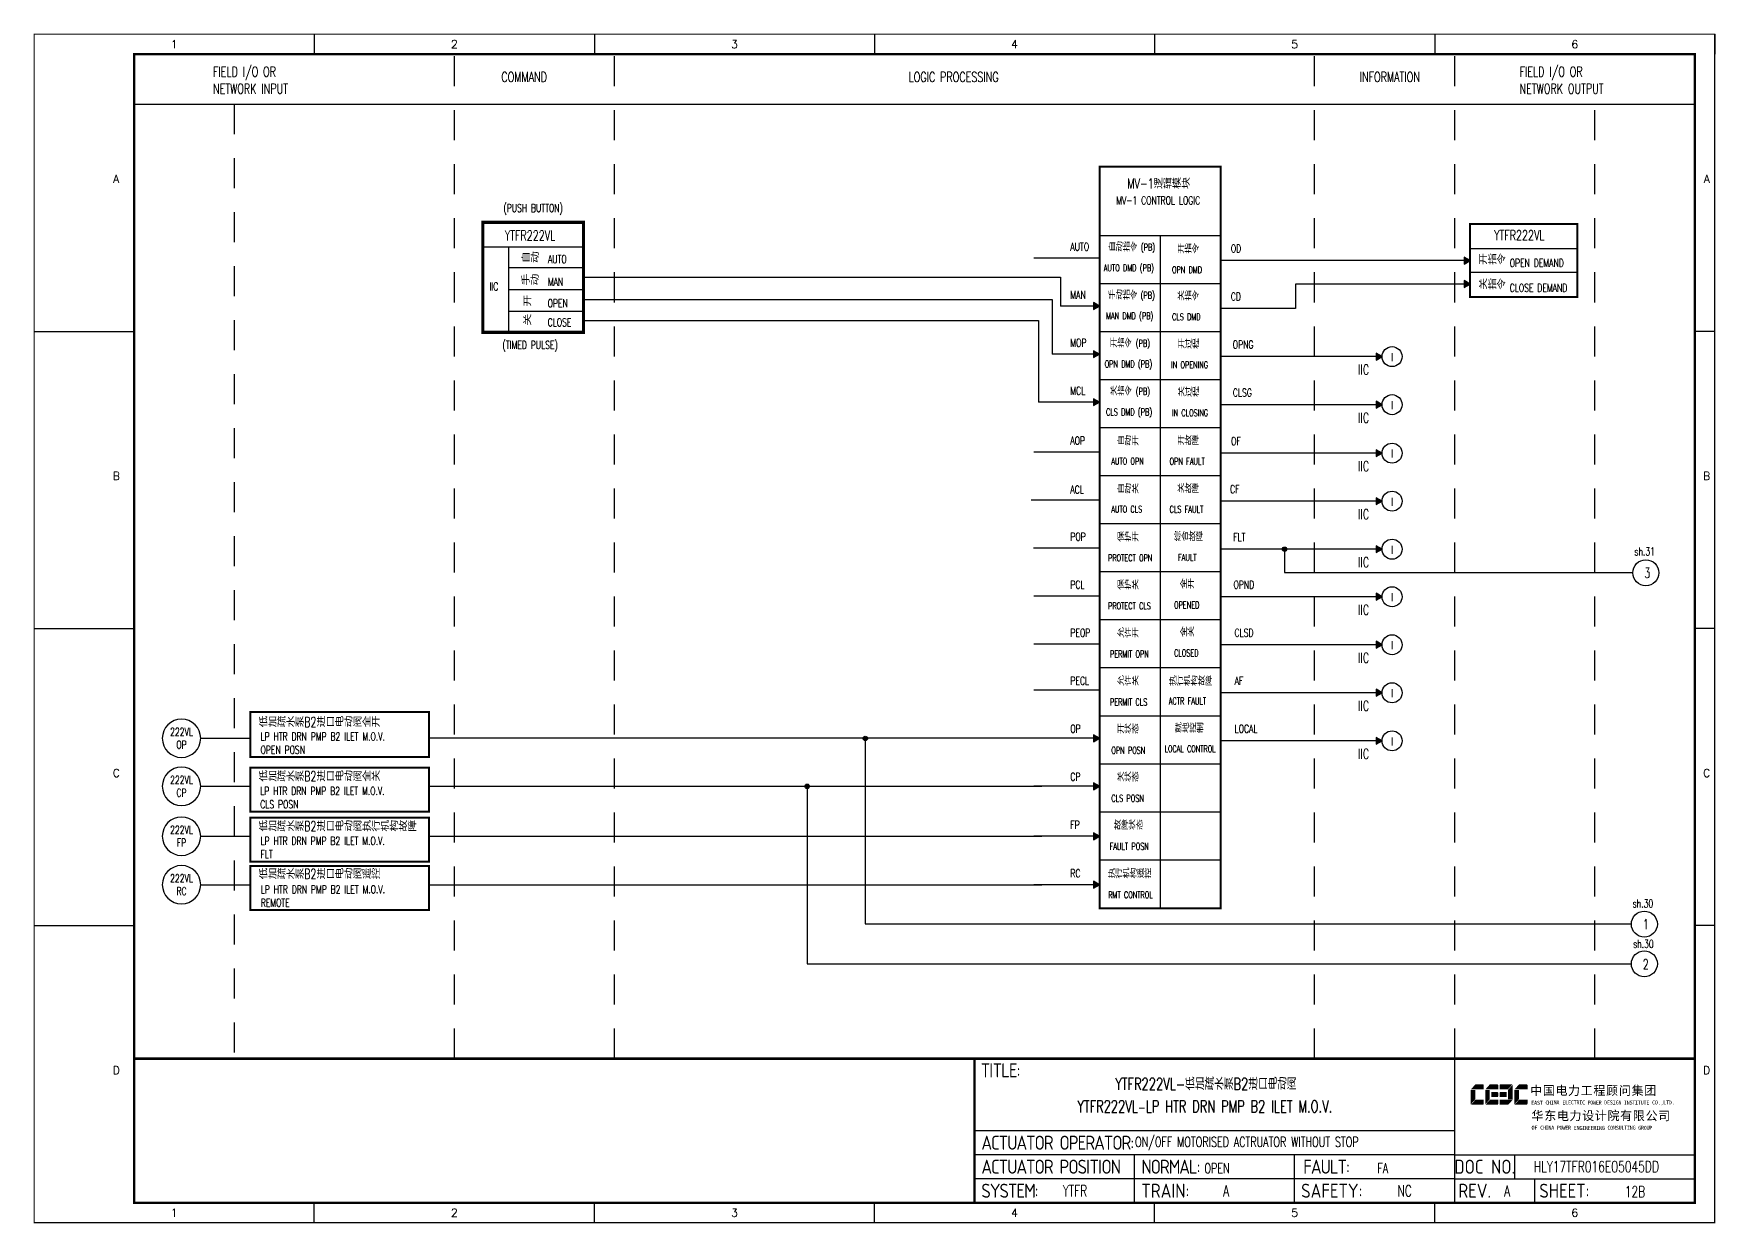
# Model space of a CAD drawing. Header units: millimetres. Extents: x 5560 to 16471, y 4607 to 8234.
# Drawn here: x 10262.2 to 10682.5, y 7155.6 to 7452.9 of the extents above; entities that cross this region are included whole.
import ezdxf
from ezdxf.enums import TextEntityAlignment as Align

# ---------------------------------------------------------------- set-up
doc = ezdxf.new("R2010")
doc.units = ezdxf.units.MM
doc.linetypes.add('DASHED', pattern=[0.75, 0.5, -0.25])
doc.linetypes.add('JIS_02_0.7', pattern=[1.35, 0.75, -0.6])
for name, color, linetype in [('INSTRUMENT', 4, 'Continuous'), ('MLINE', 6, 'Continuous'), ('TITLE', 1, 'Continuous'), ('TK', 7, 'Continuous'), ('图框_外框线', 7, 'Continuous'), ('图框_标题栏文字', 6, 'Continuous')]:
    doc.layers.add(name, color=color, linetype=linetype)
doc.styles.add('ecepdi', font='simhei.ttf', dxfattribs={"width": 0.9})
doc.styles.get("Standard").update_dxf_attribs({"font": 'romans.shx', "width": 0.7, "bigfont": '@0hztxta.shx'})
doc.styles.add('工程字', font='gbenor.shx', dxfattribs={"bigfont": 'gbcbig.shx'})

# ---------------------------------------------------------------- blocks, each defined once
blk = doc.blocks.new('INS00')
at = {"layer": 'INSTRUMENT', "color": 0}
blk.add_lwpolyline([(6, 0, 1), (-6, 0, 1)], format="xyb", close=True, dxfattribs=at)
at = {"layer": 'INSTRUMENT', "flags": 1}
for tag, p in [('INSNAM', (0, 9)), ('INSDGN', (0, -9)), ('INSSUP', (0, -15)), ('INSTYP', (0, -12)), ('INSMAN', (0, -18)), ('INSREM', (0, -21))]:
    blk.add_attdef(tag, text='', height=3, dxfattribs=at).set_placement(p, align=Align.TOP_CENTER)
at = {"layer": 'INSTRUMENT', "width": 0.7}
for tag, p in [('INSHH', (6, 3.5)), ('INSL', (6, -3)), ('INSLL', (6, -6))]:
    blk.add_attdef(tag, p, '', height=2.5, dxfattribs=at)
for tag, p in [('INSIDE', (0, 2)), ('INSSYS', (0, -2))]:
    blk.add_attdef(tag, text='', height=2.5, dxfattribs=at).set_placement(p, align=Align.MIDDLE)
at = {"layer": 'INSTRUMENT', "linetype": 'DASHED', "width": 0.7}
blk.add_attdef('INSH', (6, 0.5), '', height=2.5, dxfattribs=at)
blk = doc.blocks.new('A$C1E0003F3')
h = blk.add_hatch(color=152)
edge = h.paths.add_edge_path()
edge.add_ellipse((5.15, 4.41), major_axis=(0, 0.211), ratio=0.769231, start_angle=-90, end_angle=0)
edge.add_line((5.15, 4.62), (3.22, 4.62))
edge.add_line((3.22, 4.62), (2.09, 3.35))
edge.add_line((2.09, 3.35), (5.32, 3.35))
edge.add_line((5.32, 3.35), (5.32, 4.41))
h.paths.add_polyline_path([(3.22, 3.23), (2.09, 3.23), (2.09, -0.36), (3.22, 0.91)])
edge = h.paths.add_edge_path()
edge.add_line((5.32, 0.81), (3.27, 0.81))
edge.add_line((3.27, 0.81), (2.13, -0.46))
edge.add_line((2.13, -0.46), (5.15, -0.46))
edge.add_ellipse((5.15, -0.25), major_axis=(0, 0.211), ratio=0.769231, start_angle=180, end_angle=270)
edge.add_line((5.32, -0.25), (5.32, 0.81))
h = blk.add_hatch(color=152)
edge = h.paths.add_edge_path()
edge.add_ellipse((8.78, 4.41), major_axis=(0, 0.211), ratio=0.769231, start_angle=-90, end_angle=0)
edge.add_line((8.78, 4.62), (6.84, 4.62))
edge.add_line((6.84, 4.62), (5.71, 3.35))
edge.add_line((5.71, 3.35), (8.94, 3.35))
edge.add_line((8.94, 3.35), (8.94, 4.41))
h.paths.add_polyline_path([(6.84, 3.23), (5.71, 3.23), (5.71, -0.36), (6.84, 0.91)])
edge = h.paths.add_edge_path()
edge.add_ellipse((8.78, 2.49), major_axis=(0, 0.211), ratio=0.769231, start_angle=-90, end_angle=0)
edge.add_line((8.78, 2.7), (7.22, 2.7))
edge.add_line((7.22, 2.7), (7.22, 1.44))
edge.add_line((7.22, 1.44), (8.78, 1.44))
edge.add_ellipse((8.78, 1.65), major_axis=(0, 0.211), ratio=0.769231, start_angle=180, end_angle=270)
edge.add_line((8.94, 1.65), (8.94, 2.49))
edge = h.paths.add_edge_path()
edge.add_line((8.94, 0.81), (6.89, 0.81))
edge.add_line((6.89, 0.81), (5.75, -0.46))
edge.add_line((5.75, -0.46), (8.78, -0.46))
edge.add_ellipse((8.78, -0.25), major_axis=(0, 0.211), ratio=0.769231, start_angle=180, end_angle=270)
edge.add_line((8.94, -0.25), (8.94, 0.81))
h = blk.add_hatch(color=1)
edge = h.paths.add_edge_path()
edge.add_line((12.48, 4.62), (9.46, 4.62))
edge.add_ellipse((9.46, 4.41), major_axis=(0, 0.211), ratio=0.769231, start_angle=0, end_angle=90)
edge.add_line((9.3, 4.41), (9.3, 3.35))
edge.add_line((9.3, 3.35), (11.35, 3.35))
edge.add_line((11.35, 3.35), (12.48, 4.62))
h.paths.add_polyline_path([(12.57, 4.56), (11.38, 3.23), (11.38, 0.93), (12.57, 0.93)])
edge = h.paths.add_edge_path()
edge.add_line((11.03, 2.7), (9.46, 2.7))
edge.add_ellipse((9.46, 2.49), major_axis=(0, 0.211), ratio=0.769231, start_angle=0, end_angle=90)
edge.add_line((9.3, 2.49), (9.3, 1.65))
edge.add_ellipse((9.46, 1.65), major_axis=(0, 0.211), ratio=0.769231, start_angle=90, end_angle=180)
edge.add_line((9.46, 1.44), (11.03, 1.44))
edge.add_line((11.03, 1.44), (11.03, 2.7))
h = blk.add_hatch(color=152)
edge = h.paths.add_edge_path()
edge.add_ellipse((16.11, 4.41), major_axis=(0, 0.211), ratio=0.769231, start_angle=-90, end_angle=0)
edge.add_line((16.11, 4.62), (14.14, 4.62))
edge.add_line((14.14, 4.62), (13, 3.35))
edge.add_line((13, 3.35), (16.27, 3.35))
edge.add_line((16.27, 3.35), (16.27, 4.41))
h.paths.add_polyline_path([(14.14, 3.23), (13, 3.23), (13, -0.36), (14.14, 0.91)])
edge = h.paths.add_edge_path()
edge.add_line((16.27, 0.81), (14.18, 0.81))
edge.add_line((14.18, 0.81), (13.04, -0.46))
edge.add_line((13.04, -0.46), (16.03, -0.46))
edge.add_ellipse((16.03, -0.15), major_axis=(0, 0.316), ratio=0.769231, start_angle=180, end_angle=270)
edge.add_line((16.27, -0.15), (16.27, 0.81))
h = blk.add_hatch(color=1)
edge = h.paths.add_edge_path()
edge.add_line((12.58, 0.79), (9.3, 0.79))
edge.add_line((9.3, 0.79), (9.3, -0.27))
edge.add_ellipse((9.46, -0.27), major_axis=(0, 0.211), ratio=0.769231, start_angle=90, end_angle=180)
edge.add_line((9.46, -0.48), (11.43, -0.48))
edge.add_line((11.43, -0.48), (12.58, 0.79))
at = {"layer": 'TITLE', "color": 7, "style": 'ecepdi'}
for s, p in [('中', (16.92, 1.94)), ('国', (20.09, 2)), ('电', (23.25, 1.99)), ('力', (26.39, 1.96)), ('程', (32.71, 1.98)), ('顾', (35.9, 1.98)), ('问', (39.09, 1.94)), ('集', (42.26, 1.98)), ('团', (45.42, 2.01)), ('工', (29.53, 1.95)), ('华', (17.24, -4.31)), ('东', (20.45, -4.29)), ('电', (23.62, -4.35)), ('力', (26.75, -4.32)), ('设', (29.92, -4.3)), ('计', (33.05, -4.31)), ('院', (36.26, -4.29)), ('有', (39.41, -4.29)), ('限', (42.57, -4.32)), ('公', (45.78, -4.38)), ('司', (48.91, -4.35))]:
    blk.add_text(s, height=2.2, dxfattribs=at).set_placement(p)
at = {"layer": 'TITLE', "color": 7, "style": 'ecepdi', "width": 0.975}
for s, p in [('E', (17.58, 0.02)), ('A', (18.29, 0.03)), ('S', (19, 0.03)), ('T', (19.7, 0.03)), ('C', (21.1, 0.09)), ('H', (21.77, 0.09)), ('I', (22.46, 0.09)), ('N', (23.17, 0.1)), ('A', (23.86, 0.1)), ('E', (25.35, 0.09)), ('L', (26.05, 0.11)), ('E', (26.76, 0.1)), ('C', (27.46, 0.12)), ('T', (28.18, 0.11)), ('R', (28.87, 0.1)), ('I', (29.57, 0.11)), ('C', (30.28, 0.1)), ('P', (31.64, 0.09)), ('O', (32.32, 0.08)), ('W', (33.03, 0.08)), ('E', (33.72, 0.08)), ('R', (34.42, 0.09)), ('D', (35.81, 0.1)), ('E', (36.52, 0.1)), ('S', (37.2, 0.1)), ('I', (37.91, 0.09)), ('G', (38.68, 0.11)), ('N', (39.38, 0.09)), ('I', (40.72, 0.07)), ('N', (41.43, 0.08)), ('S', (42.14, 0.08)), ('T', (42.83, 0.08)), ('I', (43.52, 0.09)), ('T', (44.22, 0.07)), ('U', (44.93, 0.07)), ('T', (45.63, 0.08)), ('E', (46.34, 0.09)), ('C', (47.76, 0.11)), ('O', (48.48, 0.1)), ('L', (50.56, 0.1)), ('T', (51.27, 0.1)), ('D', (51.96, 0.1)), ('.', (49.23, 0.1)), (',', (49.87, 0.1)), ('.', (52.72, 0.11)), ('O', (17.67, -6.18)), ('OF', (18.01, -6.2)), ('F', (18.37, -6.2)), ('C', (19.8, -6.19)), ('H', (20.47, -6.19)), ('I', (21.15, -6.19)), ('N', (21.87, -6.18)), ('A', (22.56, -6.18)), ('P', (23.98, -6.2)), ('O', (24.66, -6.21)), ('W', (25.36, -6.21)), ('E', (26.06, -6.21)), ('R', (26.75, -6.2)), ('E', (28.19, -6.24)), ('N', (28.91, -6.27)), ('G', (29.62, -6.26)), ('I', (30.32, -6.27)), ('N', (31.02, -6.27)), ('E', (31.7, -6.28)), ('E', (32.41, -6.27)), ('R', (33.1, -6.24)), ('I', (33.81, -6.24)), ('N', (34.51, -6.26)), ('G', (35.2, -6.24)), ('C', (36.61, -6.19)), ('O', (37.3, -6.21)), ('N', (38, -6.2)), ('S', (38.71, -6.21)), ('U', (39.41, -6.18)), ('L', (40.11, -6.18)), ('T', (40.81, -6.19)), ('I', (41.51, -6.21)), ('N', (42.2, -6.21)), ('G', (42.91, -6.17)), ('G', (44.29, -6.2)), ('R', (45, -6.21)), ('O', (45.69, -6.22)), ('U', (46.39, -6.2)), ('P', (47.1, -6.23))]:
    blk.add_text(s, height=1, dxfattribs=at).set_placement(p, align=Align.MIDDLE_CENTER)
blk = doc.blocks.new('A$C57484896')
for p, q in [((70, 297), (70, 292)), ((140, 297), (140, 292)), ((210, 297), (210, 292)), ((280, 297), (280, 292)), ((350, 297), (350, 292)), ((420, 297), (420, 292)), ((0, 222.75), (25, 222.75)), ((420, 222.75), (415, 222.75)), ((0, 148.5), (25, 148.5)), ((420, 148.5), (415, 148.5)), ((0, 74.25), (25, 74.25)), ((420, 74.25), (415, 74.25)), ((70, 0), (70, 5)), ((140, 0), (140, 5)), ((210, 0), (210, 5)), ((280, 0), (280, 5)), ((350, 0), (350, 5))]:
    blk.add_line(p, q)
at = {"layer": 'MLINE', "linetype": 'JIS_02_0.7', "ltscale": 10}
for p, q in [((105, 41), (105, 292)), ((145, 41), (145, 292)), ((320, 41), (320, 292)), ((355, 41), (355, 292)), ((50, 279.56), (50, 41)), ((390, 41), (390, 279.56))]:
    blk.add_line(p, q, dxfattribs=at)
at = {"layer": 'MLINE'}
blk.add_line((25, 279.56), (415, 279.56), dxfattribs=at)
at = {"layer": '图框_外框线'}
for p, q in [((355, 5), (355, 41)), ((355, 23), (235, 23)), ((355, 17), (235, 17)), ((275, 11), (275, 17)), ((315, 11), (315, 17)), ((355, 17), (415, 17)), ((370, 11), (370, 17)), ((355, 11), (235, 11)), ((355, 11), (235, 11)), ((275, 5), (275, 11)), ((315, 5), (315, 11)), ((355, 11), (415, 11)), ((375, 5), (375, 11))]:
    blk.add_line(p, q, dxfattribs=at)
for points, const_width in [([(0, 0), (420, 0), (420, 297), (0, 297)], 0.3), ([(25, 5), (415, 5), (415, 292), (25, 292)], 0.6)]:
    blk.add_lwpolyline(points, close=True, dxfattribs=dict(at, const_width=const_width))
at = {"layer": '图框_外框线', "const_width": 0.6}
blk.add_lwpolyline([(235, 41), (25, 41)], dxfattribs=at)
at = {"layer": '图框_外框线'}
blk.add_lwpolyline([(415, 41, 0.6, 0.6, 0), (235, 41, 0.6, 0.6, 0), (235, 5, 0, 0, 0)], format="xyseb", dxfattribs=at)
blk.add_blockref('A$C1E0003F3', (356.94, 29.95))
at = {"layer": 'MLINE', "char_height": 2.5, "width": 31.8959, "attachment_point": 1}
for s, insert in [('FIELD I/O OR', (44.67, 288.89)), ('COMMAND', (116.74, 287.58)), ('LOGIC PROCESSING', (218.52, 287.58)), ('INFORMATION', (331.25, 287.58)), ('FIELD I/O OR', (371.22, 288.89)), ('NETWORK INPUT', (44.67, 284.64)), ('NETWORK OUTPUT', (371.22, 284.64))]:
    blk.add_mtext(s, dxfattribs=dict(at, insert=insert))
at = {"layer": 'TK', "color": 3}
for s, p in [('1', (35, 294.5)), ('2', (105, 294.5)), ('3', (175, 294.5)), ('4', (245, 294.5)), ('5', (315, 294.5)), ('6', (385, 294.5)), ('1', (35, 2.5)), ('2', (105, 2.5)), ('3', (175, 2.5)), ('4', (245, 2.5)), ('5', (315, 2.5)), ('6', (385, 2.5))]:
    blk.add_text(s, height=2, dxfattribs=at).set_placement(p, align=Align.MIDDLE)
for s, p in [('A', (20.5, 259.88)), ('A', (418, 259.88)), ('B', (20.5, 185.62)), ('B', (418, 185.62)), ('C', (20.5, 111.38)), ('C', (418, 111.38)), ('D', (20.5, 37.12)), ('D', (418, 37.12))]:
    blk.add_text(s, height=2, dxfattribs=at).set_placement(p, align=Align.CENTER)
at = {"layer": '图框_标题栏文字', "char_height": 3.5, "style": '工程字'}
for s, insert, width, attachment_point in [('{\\T0.9; TITLE:}', (234.86, 38.09), 14.2249, 4), ('{\\T0.9; ACTUATOR OPERATOR:}', (235, 20), 40, 4), ('{\\T0.9; ACTUATOR POSITION}', (235, 14), 45, 4), ('{\\T0.9; NORMAL:}', (275, 14), 18.2557, 4), ('{\\T0.9; FAULT:}', (315.44, 14), 15, 4), ('DOC NO.', (362.5, 14), 15, 5), ('{\\T0.9; SYSTEM:}', (235, 8), 17.9526, 4), ('{\\T0.9; }TRAIN: ', (275, 8), 17.6638, 4), ('SAFETY:', (324.3, 8), 22.3993, 5), ('REV.', (360, 8), 10, 5), ('SHEET:', (382.42, 8), 20, 5)]:
    blk.add_mtext(s, dxfattribs=dict(at, insert=insert, width=width, attachment_point=attachment_point))

msp = doc.modelspace()

# ---------------------------------------------------------------- hatches: boundary and pattern name
for points in [[(10621.16, 7396.17), (10619.66, 7397.04), (10619.66, 7395.31)], [(10621.16, 7390.3), (10619.66, 7391.16), (10619.66, 7389.43)], [(10528.56, 7384.8), (10527.06, 7385.66), (10527.06, 7383.93)], [(10528.56, 7372.8), (10527.06, 7373.66), (10527.06, 7371.93)], [(10599.16, 7372.17), (10597.66, 7373.04), (10597.66, 7371.31)], [(10528.56, 7360.8), (10527.06, 7361.66), (10527.06, 7359.93)], [(10599.16, 7360.17), (10597.66, 7361.04), (10597.66, 7359.31)], [(10599.16, 7348.05), (10597.66, 7348.92), (10597.66, 7347.19)], [(10599.16, 7336.05), (10597.66, 7336.92), (10597.66, 7335.19)], [(10599.16, 7324.05), (10597.66, 7324.92), (10597.66, 7323.19)], [(10599.16, 7312.17), (10597.66, 7313.04), (10597.66, 7311.31)], [(10599.16, 7300.17), (10597.66, 7301.04), (10597.66, 7299.31)], [(10599.16, 7288.17), (10597.66, 7289.04), (10597.66, 7287.31)], [(10528.56, 7276.8), (10527.06, 7277.66), (10527.06, 7275.93)], [(10599.16, 7276.17), (10597.66, 7277.04), (10597.66, 7275.31)], [(10528.56, 7264.8), (10527.06, 7265.66), (10527.06, 7263.93)], [(10528.56, 7252.33), (10527.06, 7253.19), (10527.06, 7251.46)], [(10528.56, 7240.21), (10527.06, 7241.07), (10527.06, 7239.34)]]:
    msp.add_hatch(color=256).paths.add_polyline_path(points)
h = msp.add_hatch(color=256)
edge = h.paths.add_edge_path()
edge.add_arc((10574.81, 7324.05), 0.55, 0, 360)
h = msp.add_hatch(color=256)
edge = h.paths.add_edge_path()
edge.add_arc((10470.02, 7276.78), 0.55, 0, 360)
h = msp.add_hatch(color=256)
edge = h.paths.add_edge_path()
edge.add_arc((10455.48, 7264.8), 0.55, 0, 360)

# ---------------------------------------------------------------- linework, layer by layer
for p, q in [((10528.56, 7402.45), (10528.56, 7419.63)), ((10528.56, 7419.63), (10558.84, 7419.63)), ((10558.84, 7402.45), (10558.84, 7419.63)), ((10528.56, 7402.45), (10558.84, 7402.45)), ((10543.7, 7402.45), (10543.7, 7234.33)), ((10621.16, 7399.22), (10647.94, 7399.22)), ((10621.16, 7399.22), (10647.94, 7399.22)), ((10528.56, 7396.8), (10512.11, 7396.8)), ((10621.16, 7396.17), (10558.84, 7396.17)), ((10621.16, 7393.28), (10647.94, 7393.28)), ((10399.59, 7392), (10518.77, 7392)), ((10518.77, 7392), (10518.77, 7384.8)), ((10528.56, 7390.45), (10558.84, 7390.45)), ((10621.16, 7390.3), (10577.5, 7390.3)), ((10577.5, 7390.3), (10577.5, 7384.17)), ((10399.59, 7386.42), (10516.71, 7386.42)), ((10516.71, 7386.42), (10516.71, 7372.8)), ((10528.56, 7384.8), (10518.77, 7384.8)), ((10621.16, 7387.08), (10647.94, 7387.08)), ((10621.16, 7387.08), (10647.94, 7387.08)), ((10399.59, 7381.18), (10513.28, 7381.18)), ((10513.28, 7381.18), (10513.28, 7360.8)), ((10577.5, 7384.17), (10558.84, 7384.17)), ((10528.56, 7378.45), (10558.84, 7378.45)), ((10528.56, 7372.8), (10516.71, 7372.8)), ((10573.45, 7372.17), (10558.84, 7372.17)), ((10597.66, 7372.17), (10558.84, 7372.17)), ((10528.56, 7366.45), (10558.84, 7366.45)), ((10528.56, 7360.8), (10513.28, 7360.8)), ((10573.45, 7360.17), (10558.84, 7360.17)), ((10597.66, 7360.17), (10558.84, 7360.17)), ((10528.56, 7354.45), (10558.84, 7354.45)), ((10528.56, 7348.33), (10512.11, 7348.33)), ((10597.66, 7348.05), (10558.84, 7348.05)), ((10528.56, 7342.45), (10558.84, 7342.45)), ((10528.56, 7336.33), (10511.47, 7336.33)), ((10597.66, 7336.05), (10558.84, 7336.05)), ((10528.56, 7330.45), (10558.84, 7330.45)), ((10528.56, 7324.33), (10512.03, 7324.33)), ((10573.45, 7324.05), (10558.84, 7324.05)), ((10597.66, 7324.05), (10558.84, 7324.05)), ((10574.8, 7323.91), (10574.8, 7318.2)), ((10528.56, 7318.45), (10558.84, 7318.45)), ((10574.8, 7318.2), (10661.82, 7318.2)), ((10528.56, 7312.33), (10512.11, 7312.33)), ((10573.45, 7312.17), (10558.84, 7312.17)), ((10597.66, 7312.17), (10558.84, 7312.17)), ((10528.56, 7306.45), (10558.84, 7306.45)), ((10528.56, 7300.33), (10512.11, 7300.33)), ((10573.45, 7300.17), (10558.84, 7300.17)), ((10597.66, 7300.17), (10558.84, 7300.17)), ((10528.56, 7294.45), (10558.84, 7294.45)), ((10528.56, 7288.8), (10512.11, 7288.8)), ((10573.45, 7288.17), (10558.84, 7288.17)), ((10597.66, 7288.17), (10558.84, 7288.17)), ((10316.32, 7283.4), (10361, 7283.4)), ((10316.32, 7272.13), (10316.32, 7283.4)), ((10361, 7272.13), (10361, 7283.4)), ((10528.56, 7282.45), (10558.84, 7282.45)), ((10303.92, 7276.8), (10316.32, 7276.8)), ((10528.56, 7276.8), (10361, 7276.8)), ((10470.02, 7276.8), (10470.02, 7230.4)), ((10573.45, 7276.17), (10558.84, 7276.17)), ((10597.66, 7276.17), (10558.84, 7276.17)), ((10361, 7272.13), (10316.32, 7272.13)), ((10316.32, 7269.47), (10361, 7269.47)), ((10316.32, 7258.45), (10316.32, 7269.47)), ((10361, 7258.45), (10361, 7269.47)), ((10528.56, 7270.45), (10558.84, 7270.45)), ((10303.92, 7264.8), (10316.32, 7264.8)), ((10361, 7264.8), (10514.13, 7264.8)), ((10455.48, 7264.8), (10455.48, 7220.41)), ((10528.56, 7264.8), (10512.11, 7264.8)), ((10361, 7258.45), (10316.32, 7258.45)), ((10316.32, 7257), (10361, 7257)), ((10316.32, 7245.98), (10316.32, 7257)), ((10361, 7245.98), (10361, 7257)), ((10528.56, 7258.45), (10558.84, 7258.45)), ((10303.92, 7252.33), (10316.32, 7252.33)), ((10361, 7252.33), (10514.13, 7252.33)), ((10528.56, 7252.33), (10512.11, 7252.33)), ((10361, 7245.98), (10316.32, 7245.98)), ((10528.56, 7246.45), (10558.84, 7246.45)), ((10316.32, 7244.88), (10361, 7244.88)), ((10316.32, 7233.86), (10316.32, 7244.88)), ((10361, 7233.86), (10361, 7244.88)), ((10303.92, 7240.21), (10316.32, 7240.21)), ((10361, 7240.21), (10514.13, 7240.21)), ((10528.56, 7240.21), (10512.11, 7240.21)), ((10361, 7233.86), (10316.32, 7233.86)), ((10470.02, 7230.4), (10661.46, 7230.4)), ((10455.48, 7220.41), (10661.45, 7220.41))]:
    msp.add_line(p, q)
at = {"color": 0}
for p, q in [((10374.42, 7405.75), (10399.59, 7405.75)), ((10374.42, 7405.75), (10374.42, 7378.25)), ((10399.59, 7405.75), (10399.59, 7378.25)), ((10374.42, 7399.63), (10399.59, 7399.63)), ((10380.84, 7399.63), (10380.81, 7378.25)), ((10380.81, 7394.48), (10399.56, 7394.48)), ((10380.81, 7388.91), (10399.56, 7388.91)), ((10380.81, 7383.53), (10399.56, 7383.53)), ((10399.59, 7378.25), (10374.42, 7378.25)), ((10380.81, 7378.25), (10399.59, 7378.25))]:
    msp.add_line(p, q, dxfattribs=at)
for points, const_width in [([(10528.56, 7419.63), (10558.84, 7419.63), (10558.84, 7234.33), (10528.56, 7234.33), (10528.56, 7419.63)], 0.5), ([(10528.56, 7419.63), (10558.84, 7419.63), (10558.84, 7234.33), (10528.56, 7234.33), (10528.56, 7419.63)], 0.2), ([(10621.16, 7405.34), (10647.94, 7405.34), (10647.94, 7387.08), (10621.16, 7387.08), (10621.16, 7405.34)], 0.5), ([(10316.32, 7283.4), (10361, 7283.4), (10361, 7272.13), (10316.32, 7272.13), (10316.32, 7283.4)], 0.5), ([(10316.32, 7269.47), (10361, 7269.47), (10361, 7258.45), (10316.32, 7258.45), (10316.32, 7269.47)], 0.5), ([(10316.32, 7257), (10361, 7257), (10361, 7245.98), (10316.32, 7245.98), (10316.32, 7257)], 0.5), ([(10316.32, 7244.88), (10361, 7244.88), (10361, 7233.86), (10316.32, 7233.86), (10316.32, 7244.88)], 0.5)]:
    msp.add_lwpolyline(points, dxfattribs=dict(const_width=const_width))
at = {"color": 0, "const_width": 0.8}
msp.add_lwpolyline([(10374.42, 7405.75), (10399.59, 7405.75), (10399.59, 7378.25), (10374.42, 7378.25), (10374.42, 7405.75)], dxfattribs=at)
for points in [[(10528.56, 7402.45), (10558.84, 7402.45), (10558.84, 7234.33), (10528.56, 7234.33)], [(10621.16, 7396.17), (10619.66, 7397.04), (10619.66, 7395.31)], [(10621.16, 7390.3), (10619.66, 7391.16), (10619.66, 7389.43)], [(10528.56, 7384.8), (10527.06, 7385.66), (10527.06, 7383.93)], [(10528.56, 7372.8), (10527.06, 7373.66), (10527.06, 7371.93)], [(10599.16, 7372.17), (10597.66, 7373.04), (10597.66, 7371.31)], [(10528.56, 7360.8), (10527.06, 7361.66), (10527.06, 7359.93)], [(10599.16, 7360.17), (10597.66, 7361.04), (10597.66, 7359.31)], [(10599.16, 7348.05), (10597.66, 7348.92), (10597.66, 7347.19)], [(10599.16, 7336.05), (10597.66, 7336.92), (10597.66, 7335.19)], [(10599.16, 7324.05), (10597.66, 7324.92), (10597.66, 7323.19)], [(10599.16, 7312.17), (10597.66, 7313.04), (10597.66, 7311.31)], [(10599.16, 7300.17), (10597.66, 7301.04), (10597.66, 7299.31)], [(10599.16, 7288.17), (10597.66, 7289.04), (10597.66, 7287.31)], [(10528.56, 7276.8), (10527.06, 7277.66), (10527.06, 7275.93)], [(10599.16, 7276.17), (10597.66, 7277.04), (10597.66, 7275.31)], [(10528.56, 7264.8), (10527.06, 7265.66), (10527.06, 7263.93)], [(10528.56, 7252.33), (10527.06, 7253.19), (10527.06, 7251.46)], [(10528.56, 7240.21), (10527.06, 7241.07), (10527.06, 7239.34)]]:
    msp.add_lwpolyline(points, close=True)
msp.add_lwpolyline([(10621.16, 7387.08), (10621.16, 7405.34), (10647.94, 7405.34), (10647.94, 7387.08)])
msp.add_lwpolyline([(10621.16, 7387.08), (10621.16, 7405.34), (10647.94, 7405.34), (10647.94, 7387.08)])
for centre, radius in [((10601.66, 7372.17), 2.5), ((10601.66, 7360.17), 2.5), ((10601.66, 7348.05), 2.5), ((10601.66, 7336.05), 2.5), ((10601.66, 7324.05), 2.5), ((10574.81, 7324.05), 0.55), ((10601.66, 7312.17), 2.5), ((10601.66, 7300.17), 2.5), ((10601.66, 7288.17), 2.5), ((10470.02, 7276.78), 0.55), ((10601.66, 7276.17), 2.5), ((10455.48, 7264.8), 0.55)]:
    msp.add_circle(centre, radius)
at = {"color": 1}
for centre in [(10665.08, 7318.17), (10664.71, 7230.37), (10664.71, 7220.44)]:
    msp.add_circle(centre, 3.25, dxfattribs=at)

# ---------------------------------------------------------------- block references
msp.add_blockref('A$C57484896', (10262.31, 7155.74))
at = {"layer": 'MLINE', "xscale": 0.7999999999992724, "yscale": 0.7999999999992724, "zscale": 0.8}
for p, values in [((10299.12, 7276.8), {'INSIDE': '222VL', 'INSSYS': 'OP'}), ((10299.12, 7264.8), {'INSIDE': '222VL', 'INSSYS': 'CP'}), ((10299.12, 7252.33), {'INSIDE': '222VL', 'INSSYS': 'FP'}), ((10299.12, 7240.21), {'INSIDE': '222VL', 'INSSYS': 'RC'})]:
    msp.add_blockref('INS00', p, dxfattribs=at).add_auto_attribs(values)

# ---------------------------------------------------------------- texts
at = {"width": 0.7}
for p in [(10601.7, 7371.04), (10601.7, 7359.04), (10601.7, 7346.93), (10601.7, 7334.93), (10601.7, 7322.93), (10601.7, 7311.04), (10601.7, 7299.04), (10601.7, 7287.04), (10601.7, 7275.04)]:
    msp.add_text('I', height=2, dxfattribs=at).set_placement(p, align=Align.CENTER)
at = {"attachment_point": 1}
for s, insert, char_height, width in [('MV-1逻辑模块', (10535.51, 7416.67), 2.5, 73.0067), ('MV-1 CONTROL LOGIC', (10532.72, 7412.21), 2, 48.5204), ('YTFR222VL', (10627.17, 7403.75), 2.5, 73.0067), ('AUTO', (10521.26, 7400.65), 2, 73.0067), ('AUTO', (10521.26, 7400.65), 2, 73.0067), ('自动指令', (10530.73, 7400.46), 2, 73.0067), ('(PB)', (10538.88, 7400.36), 1.7, 73.0067), ('开指令', (10547.96, 7399.99), 2, 73.0067), ('OD', (10561.37, 7400.18), 2, 73.0067), ('开指令', (10623.24, 7397.71), 2.5, 73.0067), ('AUTO DMD (PB)', (10529.62, 7395.2), 1.7, 73.0067), ('OPN DMD', (10546.67, 7394.73), 1.7, 73.0067), ('OPEN DEMAND', (10631.07, 7396.58), 2, 73.0067), ('关指令', (10623.24, 7391.49), 2.5, 73.0067), ('CLOSE DEMAND', (10631.07, 7390.36), 2, 73.0067), ('MAN', (10521.26, 7388.65), 2, 73.0067), ('MAN', (10521.26, 7388.65), 2, 73.0067), ('手动指令', (10530.71, 7388.46), 2, 73.0067), ('(PB)', (10538.81, 7388.36), 1.7, 73.0067), ('关指令', (10547.96, 7388.22), 2, 73.0067), ('CD', (10561.37, 7388.18), 2, 73.0067), ('MAN DMD (PB)', (10530.17, 7383.2), 1.7, 73.0067), ('CLS DMD', (10546.67, 7382.97), 1.7, 73.0067), ('MOP', (10521.26, 7376.65), 2, 73.0067), ('MOP', (10521.26, 7376.65), 2, 73.0067), ('开指令', (10531.13, 7376.46), 2, 73.0067), ('(PB)', (10537.6, 7376.36), 1.7, 73.0067), ('开过程', (10548.04, 7376.22), 2, 73.0067), ('OPNG', (10561.85, 7376.18), 2, 73.0067), ('OPN DMD (PB)', (10529.84, 7371.2), 1.7, 73.0067), ('IN OPENING', (10546.44, 7370.97), 1.7, 73.0067), ('IIC', (10593.16, 7370.17), 2.5, 4.5039), ('MCL', (10521.26, 7364.65), 2, 73.0067), ('MCL', (10521.26, 7364.65), 2, 73.0067), ('关指令', (10531.13, 7364.46), 2, 73.0067), ('(PB)', (10537.6, 7364.36), 1.7, 73.0067), ('关过程', (10548.04, 7364.22), 2, 73.0067), ('CLSG', (10561.88, 7364.18), 2, 73.0067), ('CLS DMD (PB)', (10530.18, 7359.2), 1.7, 73.0067), ('IN CLOSING', (10546.66, 7358.97), 1.7, 73.0067), ('IIC', (10593.16, 7358.17), 2.5, 4.5039), ('AOP', (10521.26, 7352.18), 2, 73.0067), ('自动开', (10532.89, 7351.99), 2, 73.0067), ('开故障', (10547.96, 7352.1), 2, 73.0067), ('OF', (10561.44, 7352.06), 2, 73.0067), ('AUTO OPN', (10531.48, 7346.89), 1.7, 73.0067), ('OPN FAULT', (10546.07, 7346.85), 1.7, 73.0067), ('IIC', (10593.16, 7346.05), 2.5, 4.5039), ('ACL', (10521.26, 7339.94), 2, 73.0067), ('自动关', (10532.89, 7339.99), 2, 73.0067), ('关故障', (10547.96, 7340.1), 2, 73.0067), ('CF', (10561.18, 7340.06), 2, 73.0067), ('AUTO CLS', (10531.48, 7334.89), 1.7, 73.0067), ('CLS FAULT', (10546.07, 7334.85), 1.7, 73.0067), ('IIC', (10593.16, 7334.05), 2.5, 4.5039), ('POP', (10521.26, 7328.18), 2, 73.0067), ('保护开', (10532.89, 7327.99), 2, 73.0067), ('综合故障', (10547.11, 7328.1), 2, 73.0067), ('FLT', (10561.98, 7328.06), 2, 73.0067), ('PROTECT OPN', (10530.68, 7322.73), 1.7, 73.0067), ('FAULT', (10548.17, 7322.85), 1.7, 73.0067), ('IIC', (10593.16, 7322.05), 2.5, 4.5039), ('sh.31', (10662.21, 7324.49), 2, 73.0067), ('3', (10664.68, 7319.38), 2.5, 73.0067), ('PCL', (10521.26, 7316.18), 2, 73.0067), ('保护关', (10532.89, 7315.99), 2, 73.0067), ('全开', (10548.61, 7316.22), 2, 73.0067), ('OPND', (10562.05, 7316.18), 2, 73.0067), ('PROTECT CLS', (10530.68, 7310.73), 1.7, 73.0067), ('OPENED', (10547.18, 7310.97), 1.7, 73.0067), ('IIC', (10593.16, 7310.17), 2.5, 4.5039), ('PEOP', (10521.26, 7304.18), 2, 73.0067), ('允许开', (10532.89, 7303.99), 2, 73.0067), ('全关', (10548.61, 7304.22), 2, 73.0067), ('CLSD', (10562.29, 7304.18), 2, 73.0067), ('PERMIT OPN', (10531.16, 7298.73), 1.7, 73.0067), ('CLOSED', (10547.18, 7298.97), 1.7, 73.0067), ('IIC', (10593.16, 7298.17), 2.5, 4.5039), ('允许关', (10532.89, 7291.99), 2, 73.0067), ('执行机构故障', (10545.81, 7291.99), 2, 73.0067), ('PECL', (10521.26, 7292.18), 2, 73.0067), ('AF', (10562.32, 7292.18), 2, 73.0067), ('PERMIT CLS', (10531.16, 7286.73), 1.7, 73.0067), ('ACTR FAULT', (10545.87, 7286.97), 1.7, 73.0067), ('IIC', (10593.16, 7286.17), 2.5, 4.5039), ('OP', (10521.26, 7280.18), 2, 73.0067), ('开状态', (10532.89, 7279.99), 2, 73.0067), ('就地控制', (10547.3, 7280.22), 2, 73.0067), ('LOCAL', (10562.32, 7280.18), 2, 73.0067), ('OPN POSN', (10531.51, 7274.65), 1.7, 73.0067), ('LOCAL CONTROL', (10544.8, 7274.97), 1.6, 73.0067), ('IIC', (10593.16, 7274.17), 2.5, 4.5039), ('CP', (10521.26, 7268.18), 2, 73.0067), ('关状态', (10532.89, 7267.99), 2, 73.0067), ('CLS POSN', (10531.51, 7262.65), 1.7, 73.0067), ('FP', (10521.26, 7256.18), 2, 73.0067), ('故障状态', (10532.11, 7255.99), 2, 73.0067), ('FAULT POSN', (10531.07, 7250.65), 1.7, 73.0067), ('RC', (10521.26, 7244.06), 2, 73.0067), ('执行机构遥控', (10530.59, 7243.87), 2, 73.0067), ('RMT CONTROL', (10530.72, 7238.53), 1.7, 73.0067), ('sh.30', (10661.78, 7236.52), 2, 73.0067), ('1', (10664.32, 7231.58), 2.5, 73.0067), ('sh.30', (10661.89, 7226.42), 2, 73.0067), ('2', (10664.32, 7221.6), 2.5, 73.0067), ('\\pt3;YTFR222VL-低加疏水泵B2进口电动阀', (10532.48, 7191.92), 3, 57.1272), ('YTFR222VL{\\H0.8333x;-\\H1.2x;\\C0;LP HTR DRN PMP B2 ILET M.O.V. }', (10523.01, 7186.33), 3, 84.237), (' ON/OFF MOTORISED ACTRUATOR WITHOUT STOP', (10536.23, 7177.2), 2.5, 91.5509), ('YTFR', (10519.35, 7165.12), 2.8, 8.5983), ('A', (10559.41, 7165.12), 2.8, 8.5983), ('NC', (10602.99, 7165.12), 2.8, 8.5983), ('A', (10629.69, 7165.06), 2.8, 8.5983)]:
    msp.add_mtext(s, dxfattribs=dict(at, insert=insert, char_height=char_height, width=width))
at = {"color": 0, "attachment_point": 1}
for s, insert, char_height, width in [('(PUSH BUTTON)', (10379.56, 7410.31), 2, 72.978), ('YTFR222VL', (10379.93, 7403.72), 2.5, 73.0067), ('自动', (10383.95, 7398.16), 2.5, 73.0067), ('AUTO', (10390.71, 7397.55), 2, 73.0067), ('IIC', (10376.07, 7390.71), 2, 73.0067), ('手动', (10383.92, 7392.55), 2.5, 73.0067), ('MAN', (10390.69, 7391.84), 2, 73.0067), ('开', (10384.37, 7387.3), 2.5, 73.0067), ('OPEN', (10390.63, 7386.51), 2, 73.0067), ('关', (10384.37, 7382.53), 2.5, 73.0067), ('CLOSE', (10390.63, 7381.74), 2, 73.0067), ('(TIMED PULSE)', (10379.32, 7376.09), 2, 73.0067), ('低加疏水泵B2进口电动阀全开', (10318.39, 7282.12), 2.5, 73.0067), ('LP HTR DRN PMP B2 ILET M.O.V. \\POPEN POSN', (10318.88, 7278.25), 2, 73.0067), ('低加疏水泵B2进口电动阀全关', (10318.39, 7268.55), 2.5, 73.0067), ('LP HTR DRN PMP B2 ILET M.O.V. \\PCLS POSN', (10318.8, 7264.64), 2, 73.0067), ('低加疏水泵B2进口电动阀执行机构故障', (10318.39, 7256.08), 2.5, 73.0067), ('LP HTR DRN PMP B2 ILET M.O.V. \\PFLT', (10318.86, 7252.16), 2, 73.0067), ('低加疏水泵B2进口电动阀遥控', (10318.39, 7244.15), 2.5, 73.0067), ('LP HTR DRN PMP B2 ILET M.O.V. \\PREMOTE', (10318.92, 7240.05), 2, 73.0067)]:
    msp.add_mtext(s, dxfattribs=dict(at, insert=insert, char_height=char_height, width=width))
at = {"color": 1, "char_height": 2.5, "width": 73.0067, "attachment_point": 1}
for s, insert in [('{\\C6;OPEN}', (10554.77, 7170.61)), ('{\\C6;F\\Fromans,hztxta|c134;A}', (10598, 7170.61))]:
    msp.add_mtext(s, dxfattribs=dict(at, insert=insert))
at = {"width": 0.7}
for tag, p, s in [('HLY17TFR016E05045DD', (10637.05, 7168.36), ''), ('12B', (10659.81, 7162.12), '1')]:
    msp.add_attdef(tag, p, s, height=2.8, dxfattribs=at)

doc.saveas('drawing.dxf')
